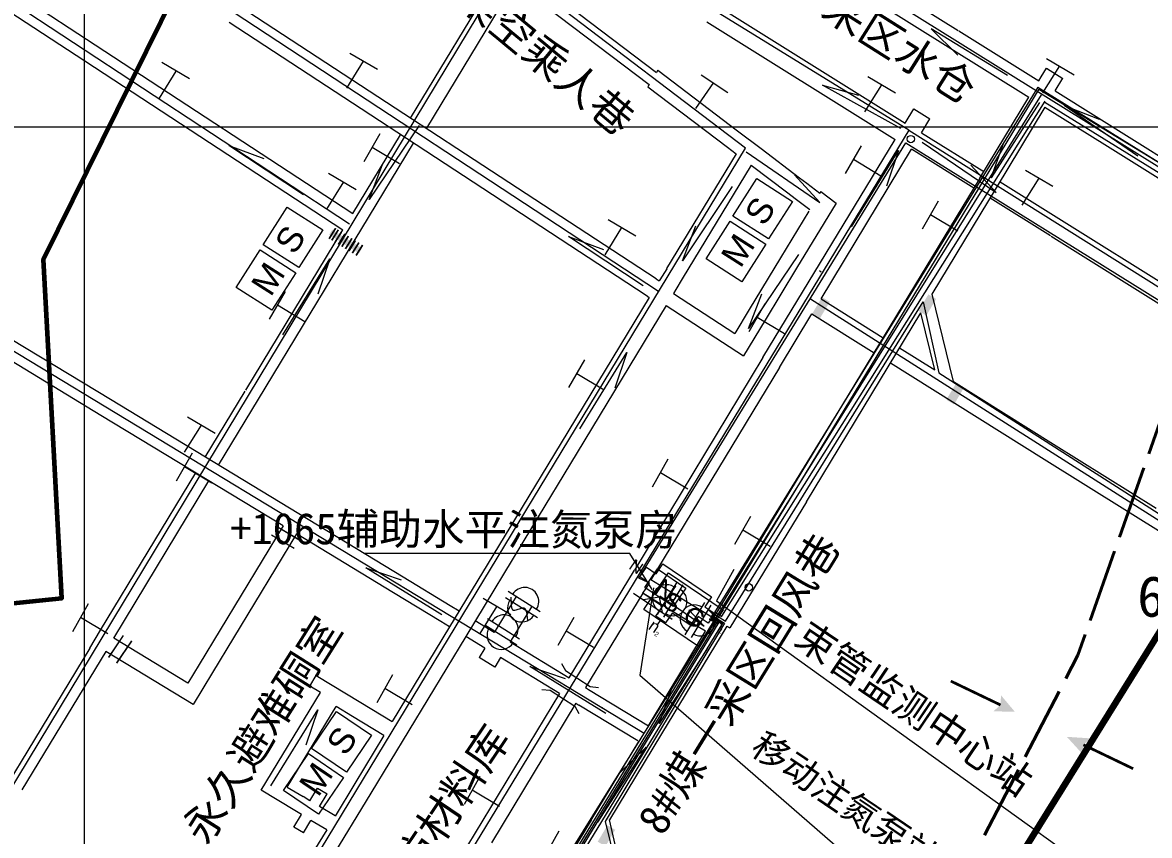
# Model space of a CAD drawing. Header units: inches. Extents: x 19725493 to 19730068, y 4137932 to 4142732.
# Drawn here: x 19727983.3 to 19728289.6, y 4140307.5 to 4140528.4 of the extents above; entities that cross this region are included whole.
import ezdxf

# ---------------------------------------------------------------- set-up
doc = ezdxf.new("R2010")
doc.units = ezdxf.units.IN
doc.header["$MEASUREMENT"] = 0
doc.linetypes.add('推测向背斜轴', pattern=[0.022, 0.01, -0.002, 0.01])
doc.layers.get('0').update_dxf_attribs({"lineweight": 0})
for name, color, linetype, lineweight in [('2026年下半年衔接计划', 7, 'Continuous', 0), ('主要大巷', 7, 'Continuous', 0), ('保安煤柱', 7, 'Continuous', 0), ('未掘巷道', 7, 'Continuous', 15), ('次要巷道', 7, 'Continuous', 0), ('煤巷', 7, 'Continuous', 0), ('经纬网', 7, 'Continuous', 0), ('通风系统图', 7, 'Continuous', 0), ('防灭火', 7, 'Continuous', 5)]:
    doc.layers.add(name, color=color, linetype=linetype, lineweight=lineweight)
doc.layers.add('岩巷', color=30, linetype='Continuous', lineweight=0, true_color=0xff7f00)
doc.styles.add('仿宋', font='')
doc.styles.add('宋体', font='')
doc.styles.get('仿宋').set_extended_font_data('仿宋')
doc.styles.get('宋体').set_extended_font_data('宋体')

# ---------------------------------------------------------------- blocks, each defined once
blk = doc.blocks.new('lr_block_72', base_point=(19728160.08, 4140364.03))
at = {"layer": '通风系统图', "color": 34, "linetype": 'Continuous', "lineweight": 9, "true_color": 0x994c00}
for p, q in [((19728168.69, 4140370.83), (19728163.36, 4140362.05)), ((19728170.37, 4140370.09), (19728165.04, 4140361.32))]:
    blk.add_line(p, q, dxfattribs=at)
for centre, start, end in [((19728165.94, 4140366.31), 58.7453, 238.7453), ((19728167.62, 4140365.57), 238.7453, 58.7453)]:
    blk.add_arc(centre, 3.85, start, end, dxfattribs=at)
blk = doc.blocks.new('lr_block_73', base_point=(19728152.54, 4140369.52))
at = {"layer": '通风系统图', "color": 34, "linetype": 'Continuous', "lineweight": 9, "true_color": 0x994c00}
for p, q in [((19728161.15, 4140376.32), (19728155.82, 4140367.54)), ((19728162.83, 4140375.58), (19728157.5, 4140366.81))]:
    blk.add_line(p, q, dxfattribs=at)
for centre, start, end in [((19728158.4, 4140371.8), 58.7453, 238.7453), ((19728160.08, 4140371.06), 238.7453, 58.7453)]:
    blk.add_arc(centre, 3.85, start, end, dxfattribs=at)
blk = doc.blocks.new('栅栏门_1_1')
for points in [[(-1.62, 4.32), (1.76, 4.32), (1.76, 3.84), (-1.62, 3.84)], [(-1.62, 3.47), (1.76, 3.47), (1.76, 3), (-1.62, 3)], [(0.9, 4.66), (0.9, -4.9), (-0.69, -4.9), (-0.69, 4.66)], [(-1.62, 2.44), (1.76, 2.44), (1.76, 1.97), (-1.62, 1.97)], [(-1.62, 1.36), (1.76, 1.36), (1.76, 0.88), (-1.62, 0.88)], [(-1.62, 0.25), (1.76, 0.25), (1.76, -0.23), (-1.62, -0.23)], [(-1.62, -0.9), (1.76, -0.9), (1.76, -1.38), (-1.62, -1.38)], [(-1.62, -2.01), (1.76, -2.01), (1.76, -2.48), (-1.62, -2.48)], [(-1.62, -3.11), (1.76, -3.11), (1.76, -3.59), (-1.62, -3.59)], [(-1.62, -4.31), (1.76, -4.31), (1.76, -4.79), (-1.62, -4.79)]]:
    blk.add_hatch(color=7).paths.add_polyline_path(points, flags=17)
blk = doc.blocks.new('lr_block_98', base_point=(19728121.22, 4140363.47))
at = {"layer": '通风系统图', "color": 34, "linetype": 'Continuous', "lineweight": 9, "true_color": 0x994c00}
for p, q in [((19728114.56, 4140372.19), (19728123.25, 4140366.72)), ((19728115.32, 4140373.86), (19728124.01, 4140368.39))]:
    blk.add_line(p, q, dxfattribs=at)
for centre, start, end in [((19728119.8, 4140371.04), 327.8324, 147.8324), ((19728119.03, 4140369.37), 147.8324, 327.8324)]:
    blk.add_arc(centre, 3.85, start, end, dxfattribs=at)
blk = doc.blocks.new('lr_block_99', base_point=(19728115.61, 4140356.02))
at = {"layer": '通风系统图', "color": 34, "linetype": 'Continuous', "lineweight": 9, "true_color": 0x994c00}
for p, q in [((19728109.71, 4140366.41), (19728118.4, 4140360.94)), ((19728108.94, 4140364.74), (19728117.64, 4140359.27))]:
    blk.add_line(p, q, dxfattribs=at)
for centre, start, end in [((19728114.18, 4140363.59), 327.8324, 147.8324), ((19728113.42, 4140361.92), 147.8324, 327.8324)]:
    blk.add_arc(centre, 3.85, start, end, dxfattribs=at)
blk = doc.blocks.new('一般向斜轴')
for points in [[(2.43, 13.52), (0, 12.5), (-2.43, 13.52), (0.05, 8.23)], [(0, -7.5), (-2.43, -13.53), (0, -12.5), (2.43, -13.53)]]:
    blk.add_hatch(color=0).paths.add_polyline_path(points, flags=17)
at = {"color": 0, "const_width": 0.75}
for points in [[(0, 12.5), (0, 27.5)], [(0, -12.5), (0, -27.5)]]:
    blk.add_lwpolyline(points, dxfattribs=at)

msp = doc.modelspace()

# ---------------------------------------------------------------- hatches: boundary and pattern name
at = {"layer": '通风系统图', "true_color": 0xff0000}
for points in [[(19728229.54, 4140454.51), (19728226.89, 4140450.03), (19728229, 4140448.78), (19728231.65, 4140453.26)], [(19728200.62, 4140453.75), (19728197.97, 4140449.27), (19728200.08, 4140448.02), (19728202.73, 4140452.5)], [(19728237.07, 4140430.35), (19728234.42, 4140425.88), (19728236.53, 4140424.63), (19728239.18, 4140429.1)], [(19728142.31, 4140310.29), (19728139.66, 4140305.82), (19728141.77, 4140304.57), (19728144.42, 4140309.04)]]:
    msp.add_hatch(color=1, dxfattribs=at).paths.add_polyline_path(points, flags=17)

# ---------------------------------------------------------------- linework, layer by layer
at = {"layer": '2026年下半年衔接计划', "color": 1, "lineweight": 100, "true_color": 0xff0000, "flags": 128}
msp.add_lwpolyline([(19726936.48, 4139624.44), (19727087.79, 4139471.4), (19727111.81, 4139446.95), (19727250.54, 4139632.96), (19727469.86, 4139520.69), (19727490.46, 4139426.18), (19727619.93, 4139371.45), (19727645.19, 4139445.33), (19727760.04, 4139399.01), (19728084.75, 4139271.51), (19728182.77, 4139204.43), (19728195.04, 4139196.34), (19728361.95, 4139650.75), (19727985.1, 4139868.75), (19728293.07, 4140363.91), (19728716.76, 4140096.02), (19728825.18, 4140284.19), (19728806.51, 4140295.72), (19728729.84, 4140344.15), (19728648.31, 4140393.52), (19728462.52, 4140503.99), (19729114.34, 4141482.27)], dxfattribs=at)
at = {"layer": '保安煤柱', "color": 1, "lineweight": 60, "true_color": 0xff0000, "flags": 128}
msp.add_lwpolyline([(19728059, 4140987), (19727660, 4140967), (19727685, 4140772), (19727564, 4140690), (19727674, 4140339), (19727994, 4140372), (19727989, 4140464), (19728125, 4140739), (19728122, 4140835), (19728059, 4140987)], dxfattribs=at)
at = {"layer": '岩巷', "lineweight": 9}
for p, q in [((19728086.61, 4140567.15), (19728155.64, 4140514.8)), ((19728084.31, 4140564.13), (19728153.66, 4140511.53)), ((19728156, 4140515.4), (19728177.68, 4140498.96)), ((19728153.3, 4140510.93), (19728174.97, 4140494.49)), ((19728177.68, 4140498.96), (19728184.07, 4140494.11)), ((19728174.97, 4140494.49), (19728177.3, 4140492.72)), ((19728184.07, 4140494.11), (19728194.49, 4140486.2)), ((19728181.36, 4140489.64), (19728191.35, 4140482.06)), ((19728194.49, 4140486.2), (19728196.5, 4140484.69)), ((19728191.35, 4140482.06), (19728193.35, 4140480.54)), ((19728196.5, 4140484.69), (19728200.02, 4140482.01)), ((19728200.3, 4140482.47), (19728204.46, 4140479.31)), ((19728193.35, 4140480.54), (19728197.31, 4140477.54)), ((19728057.76, 4140389.44), (19728034.96, 4140351.81)), ((19728028.28, 4140348.88), (19728008.12, 4140361.12)), ((19728029.7, 4140343.11), (19728005.94, 4140357.53)), ((19728031.37, 4140353.98), (19728028.28, 4140348.88)), ((19728034.96, 4140351.81), (19728029.7, 4140343.11))]:
    msp.add_line(p, q, dxfattribs=at)
at = {"layer": '岩巷', "lineweight": 9, "flags": 128}
for points in [[(19728156, 4140515.4), (19728155.64, 4140514.8)], [(19728153.66, 4140511.53), (19728153.3, 4140510.93)], [(19728177.29, 4140492.73), (19728158.37, 4140461.5)], [(19728181.36, 4140489.64), (19728162.62, 4140458.72)], [(19728200.3, 4140482.47), (19728200.02, 4140482.01)], [(19728204.46, 4140479.31), (19728193.74, 4140461.61)], [(19728197.06, 4140477.12), (19728189.38, 4140464.45)], [(19728189.38, 4140464.45), (19728180.86, 4140450.38)], [(19728193.74, 4140461.61), (19728185.21, 4140447.53)], [(19728160.24, 4140454.78), (19728176.92, 4140443.87)], [(19728158.27, 4140451.53), (19728179.3, 4140437.78)], [(19728180.86, 4140450.38), (19728176.92, 4140443.87)], [(19728185.21, 4140447.53), (19728179.3, 4140437.78)], [(19728117.29, 4140393.69), (19728099.42, 4140364.2)], [(19728054.17, 4140391.62), (19728031.37, 4140353.98)], [(19728121.64, 4140391.06), (19728103.77, 4140361.57)], [(19728171.15, 4140366.57), (19728164.74, 4140370.46)], [(19728001.57, 4140358.42), (19728004.52, 4140363.3)], [(19728153.43, 4140337.33), (19728168.97, 4140362.98)], [(19728174.74, 4140364.39), (19728157.02, 4140335.15)], [(19728005.94, 4140357.53), (19727983.14, 4140319.9)], [(19728001.57, 4140358.42), (19727984.73, 4140330.63)], [(19727984.73, 4140330.63), (19727979.55, 4140322.07)]]:
    msp.add_lwpolyline(points, dxfattribs=at)
at = {"layer": '岩巷'}
msp.add_point((19728140.87, 4140342.19), dxfattribs=at)
at = {"layer": '未掘巷道', "color": 7, "lineweight": 0}
for centre in [(19728224.79, 4140496.71), (19728180.73, 4140374.92)]:
    msp.add_circle(centre, 1, dxfattribs=at)
at = {"layer": '次要巷道', "color": 7, "lineweight": 9}
msp.add_line((19728148.42, 4140384.14), (19728076.16, 4140384.14), dxfattribs=at)
at = {"layer": '次要巷道', "lineweight": 9}
msp.add_line((19728154.43, 4140374.3), (19728148.42, 4140384.14), dxfattribs=at)
at = {"layer": '次要巷道', "color": 1, "linetype": '推测向背斜轴', "lineweight": 40, "ltscale": 2000, "true_color": 0xff0000, "flags": 128}
for points in [[(19728155.27, 4142113.2), (19728211.48, 4141816.83), (19728237.48, 4141719.6), (19728304.14, 4141536.57), (19728351.62, 4141358.53), (19728369.89, 4141307.42), (19728381.18, 4141282.94), (19728390.01, 4141267.23), (19728395.03, 4141259.65), (19728405.14, 4141247.13), (19728440.24, 4141211.87), (19728513.48, 4141144.66), (19728534.77, 4141121.73), (19728548.49, 4141103.89), (19728556.15, 4141091.55), (19728560.87, 4141081.96), (19728563.4, 4141075.34), (19728564.41, 4141071.95), (19728565.35, 4141067.59), (19728566.49, 4141058.6), (19728566.84, 4141044.67), (19728565.35, 4141025.51), (19728559.9, 4140996.02), (19728548.27, 4140956.19), (19728533.45, 4140917.11), (19728497.66, 4140841.55), (19728370.91, 4140624.26), (19728341.24, 4140558.53), (19728270.21, 4140356.48)], [(19727676.31, 4139088.37), (19727827.37, 4139362.83), (19727882.85, 4139479.33), (19728130.75, 4139845.17), (19728155.88, 4139891.18), (19728168.65, 4139920.8), (19728174.52, 4139939.07), (19728177.05, 4139950.93), (19728181.29, 4139987.44), (19728186.44, 4140137.72), (19728192.4, 4140170.35), (19728205.5, 4140218.36), (19728222.73, 4140264.99), (19728270.21, 4140356.48)]]:
    msp.add_lwpolyline(points, dxfattribs=at)
at = {"layer": '煤巷', "lineweight": 9}
for p, q in [((19728260.21, 4140513.58), (19728261.65, 4140515.96)), ((19728259.58, 4140512.54), (19728260.21, 4140513.58)), ((19728263.98, 4140509.79), (19728266.06, 4140513.21)), ((19728243.57, 4140486.12), (19728256.88, 4140508.09)), ((19728248.02, 4140483.43), (19728261.29, 4140505.34)), ((19728007.22, 4140425.91), (19727905.44, 4140487.57)), ((19728191.93, 4140400.88), (19728243.58, 4140486.12)), ((19728004.63, 4140421.63), (19727902.85, 4140483.29)), ((19728230.54, 4140454.57), (19728248.02, 4140483.43)), ((19728265.7, 4140474.7), (19728295.86, 4140455.87)), ((19728262.95, 4140470.29), (19728316.66, 4140436.75)), ((19728236.37, 4140430.83), (19728230.54, 4140454.57)), ((19728196.38, 4140398.18), (19728227.46, 4140449.49)), ((19728231.26, 4140434.02), (19728227.46, 4140449.49)), ((19728086.76, 4140377.72), (19728007.22, 4140425.91)), ((19728099.59, 4140369.94), (19728086.76, 4140377.72)), ((19728097, 4140365.67), (19728084.17, 4140373.44)), ((19728174.74, 4140364.39), (19728175.59, 4140363.88))]:
    msp.add_line(p, q, dxfattribs=at)
at = {"layer": '煤巷', "lineweight": 9, "flags": 128}
for points in [[(19727888.29, 4140597.35), (19728003.06, 4140522.3)], [(19727885.37, 4140593.04), (19728000.21, 4140517.95)], [(19728180.71, 4140555.65), (19728234.92, 4140521.8)], [(19728206.66, 4140545.58), (19728237.67, 4140526.21)], [(19728088.77, 4140502.35), (19728113.01, 4140542.36)], [(19728093.21, 4140499.65), (19728117.17, 4140539.2)], [(19728155.51, 4140458.71), (19728042.16, 4140532.81)], [(19728171.75, 4140533.19), (19728223.2, 4140501.06)], [(19728085.03, 4140498.57), (19728039.47, 4140528.36)], [(19728169.35, 4140528.56), (19728220.51, 4140496.61)], [(19728237.84, 4140526.11), (19728259.58, 4140512.54)], [(19728003.06, 4140522.3), (19728073.11, 4140476.5)], [(19728234.92, 4140521.8), (19728256.88, 4140508.09)], [(19728000.21, 4140517.95), (19728070.41, 4140472.05)], [(19728261.65, 4140515.96), (19728266.06, 4140513.2)], [(19728263.98, 4140509.79), (19728317.59, 4140476.31)], [(19728223.2, 4140501.06), (19728225.56, 4140504.95)], [(19728225.56, 4140504.95), (19728229.97, 4140502.2)], [(19728261.23, 4140505.38), (19728278.25, 4140494.75)], [(19728227.69, 4140498.44), (19728229.97, 4140502.2)], [(19728073.11, 4140476.5), (19728086.07, 4140497.9)], [(19728152.81, 4140454.25), (19728085.03, 4140498.57)], [(19728227.69, 4140498.44), (19728244.63, 4140487.86)], [(19728047.45, 4140426.06), (19728089.58, 4140495.59)], [(19728184.59, 4140437.34), (19728220.51, 4140496.61)], [(19728278.25, 4140494.75), (19728308.39, 4140475.93)], [(19728200.36, 4140453.32), (19728225, 4140493.99)], [(19728241.93, 4140483.41), (19728225, 4140493.99)], [(19728249.04, 4140485.11), (19728265.7, 4140474.7)], [(19728262.78, 4140470.4), (19728246.34, 4140480.66)], [(19728044, 4140428.46), (19728070.41, 4140472.05)], [(19728158.47, 4140461.43), (19728156.56, 4140458.5)], [(19728155.51, 4140458.71), (19728156.35, 4140458.16)], [(19728156.56, 4140458.5), (19728156.35, 4140458.16)], [(19728162.63, 4140458.72), (19728160.9, 4140455.87)], [(19728160.9, 4140455.87), (19728160.24, 4140454.78)], [(19728153.65, 4140453.71), (19728129.73, 4140414.22)], [(19728158.27, 4140451.53), (19728134.07, 4140411.59)], [(19728152.81, 4140454.26), (19728153.65, 4140453.71)], [(19728200.36, 4140453.32), (19728217.29, 4140442.74)], [(19728189.04, 4140434.64), (19728197.87, 4140449.21)], [(19728197.87, 4140449.21), (19728214.81, 4140438.64)], [(19728221.7, 4140439.99), (19728231.26, 4140434.02)], [(19728184.59, 4140437.34), (19728149.62, 4140379.61)], [(19728189.04, 4140434.64), (19728154.07, 4140376.92)], [(19728219.22, 4140435.88), (19728261.05, 4140409.76)], [(19728236.36, 4140430.83), (19728263.6, 4140413.83)], [(19728032.99, 4140410.29), (19728043.86, 4140428.23)], [(19728036.58, 4140408.11), (19728047.45, 4140426.06)], [(19728054.17, 4140391.62), (19728004.63, 4140421.63)], [(19728129.73, 4140414.22), (19728117.29, 4140393.69)], [(19728134.07, 4140411.59), (19728121.64, 4140391.06)], [(19728263.6, 4140413.83), (19728291.48, 4140396.42)], [(19728261.05, 4140409.76), (19728383.41, 4140333.36)], [(19728004.52, 4140363.3), (19728030.4, 4140406.01)], [(19728008.12, 4140361.12), (19728033.99, 4140403.84)], [(19728171.15, 4140366.57), (19728191.93, 4140400.88)], [(19728196.38, 4140398.18), (19728175.59, 4140363.88)], [(19728117.29, 4140393.69), (19728099.42, 4140364.2)], [(19728121.64, 4140391.06), (19728103.77, 4140361.57)], [(19728084.17, 4140373.44), (19728057.76, 4140389.44)], [(19728131.9, 4140350.37), (19728149.62, 4140379.61)], [(19728164.74, 4140370.46), (19728154.07, 4140376.92)], [(19728117.48, 4140372.45), (19728111.56, 4140362.69)], [(19728151.89, 4140373.33), (19728136.35, 4140347.67)], [(19728162.56, 4140366.86), (19728151.89, 4140373.33)], [(19728102.02, 4140368.47), (19728099.59, 4140369.94)], [(19728121.62, 4140369.64), (19728115.84, 4140360.1)], [(19728171.15, 4140366.57), (19728164.74, 4140370.46)], [(19728099.42, 4140364.2), (19728097, 4140365.67)], [(19728111.56, 4140362.69), (19728106.36, 4140365.84)], [(19728168.97, 4140362.98), (19728162.56, 4140366.86)], [(19728168.97, 4140362.98), (19728162.56, 4140366.86)], [(19728099.42, 4140364.2), (19728083.83, 4140338.45)], [(19728153.43, 4140337.33), (19728168.97, 4140362.98)], [(19728174.74, 4140364.39), (19728157.02, 4140335.15)], [(19728103.77, 4140361.57), (19728077.96, 4140318.97)], [(19728108.97, 4140358.41), (19728103.77, 4140361.57)], [(19728115.84, 4140360.1), (19728131.9, 4140350.37)], [(19728108.97, 4140358.41), (19728107.4, 4140355.82)], [(19728111.68, 4140353.23), (19728107.4, 4140355.82)], [(19728113.25, 4140355.82), (19728111.68, 4140353.23)], [(19728129.29, 4140346.11), (19728113.25, 4140355.82)], [(19728061.38, 4140348.08), (19728063.14, 4140350.99)], [(19728063.14, 4140350.99), (19728075.28, 4140343.64)], [(19728064.29, 4140346.32), (19728061.38, 4140348.08)], [(19728136.35, 4140347.67), (19728137.14, 4140347.19)], [(19728137.14, 4140347.19), (19728153.43, 4140337.33)], [(19728048.22, 4140319.8), (19728064.29, 4140346.32)], [(19728129.29, 4140346.11), (19728093.81, 4140287.56)], [(19728055.29, 4140320.67), (19728068.56, 4140342.56)], [(19728073, 4140339.87), (19728068.56, 4140342.56)], [(19728075.28, 4140343.64), (19728083.83, 4140338.45)], [(19728133.73, 4140343.41), (19728110.75, 4140305.47)], [(19728133.73, 4140343.41), (19728134.55, 4140342.92)], [(19728150.59, 4140333.2), (19728134.55, 4140342.92)], [(19728081.55, 4140334.69), (19728073, 4140339.87)], [(19728157.02, 4140335.15), (19728142.84, 4140311.74)], [(19728081.55, 4140334.69), (19728073.62, 4140321.6)], [(19728137.89, 4140311.67), (19728150.84, 4140333.05)], [(19728057.29, 4140314.31), (19728048.22, 4140319.8)], [(19728055.29, 4140320.67), (19728059.57, 4140318.08)], [(19728061.44, 4140316.94), (19728063.51, 4140320.36)], [(19728063.51, 4140320.36), (19728066.08, 4140318.81)], [(19728073.62, 4140321.6), (19728068.28, 4140312.79)], [(19728061.44, 4140316.94), (19728059.57, 4140318.07)], [(19728064, 4140315.39), (19728066.08, 4140318.81)], [(19728077.96, 4140318.97), (19728066.88, 4140300.69)], [(19728059.16, 4140313.18), (19728057.29, 4140314.31)], [(19728068.28, 4140312.8), (19728064, 4140315.39)], [(19728057.09, 4140309.76), (19728059.16, 4140313.18)], [(19728059.65, 4140308.2), (19728061.72, 4140311.62)], [(19728066, 4140309.03), (19728061.72, 4140311.62)], [(19728137.89, 4140311.67), (19728111.73, 4140268.5)], [(19728149.95, 4140281), (19728142.84, 4140311.74)], [(19728059.65, 4140308.2), (19728057.09, 4140309.76)], [(19728066, 4140309.03), (19728062.54, 4140303.32)]]:
    msp.add_lwpolyline(points, dxfattribs=at)
at = {"layer": '煤巷', "color": 18, "lineweight": 9, "true_color": 0x260000, "flags": 128}
for points in [[(19728200.4, 4140460.55), (19728199.91, 4140460.87)], [(19728116.04, 4140372.27), (19728116.15, 4140369.98), (19728116.22, 4140369.54), (19728116.27, 4140369.33), (19728116.31, 4140369.2), (19728116.37, 4140369.07), (19728116.41, 4140368.99), (19728116.45, 4140368.92), (19728116.49, 4140368.87), (19728116.52, 4140368.84), (19728116.55, 4140368.82), (19728116.58, 4140368.79), (19728116.6, 4140368.78), (19728116.62, 4140368.77), (19728116.64, 4140368.76), (19728116.66, 4140368.75), (19728116.7, 4140368.74), (19728116.73, 4140368.74), (19728116.81, 4140368.73), (19728116.85, 4140368.73), (19728116.94, 4140368.73), (19728117.12, 4140368.75), (19728117.51, 4140368.84), (19728118.97, 4140369.26), (19728119.26, 4140369.31), (19728119.39, 4140369.32), (19728119.44, 4140369.32), (19728119.52, 4140369.32), (19728119.58, 4140369.31), (19728119.62, 4140369.31), (19728119.66, 4140369.3), (19728119.67, 4140369.29), (19728119.69, 4140369.28), (19728119.73, 4140369.26), (19728119.76, 4140369.24), (19728119.79, 4140369.22), (19728119.84, 4140369.17), (19728119.89, 4140369.11), (19728119.94, 4140369.04), (19728120.01, 4140368.93), (19728120.09, 4140368.75), (19728120.16, 4140368.56), (19728120.27, 4140368.14), (19728120.6, 4140365.98)]]:
    msp.add_lwpolyline(points, dxfattribs=at)
at = {"layer": '经纬网', "color": 18, "lineweight": 9, "true_color": 0x260000, "flags": 128}
for points in [[(19728000.19, 4138000), (19728000.19, 4142500)], [(19725999.81, 4140500), (19730000, 4140500)]]:
    msp.add_lwpolyline(points, dxfattribs=at)
at = {"layer": '通风系统图', "color": 5, "linetype": 'Continuous', "lineweight": 20, "true_color": 0x0000ff}
for p, q in [((19728230.28, 4140526.63), (19728237.55, 4140519.53)), ((19728251.04, 4140514), (19728230.28, 4140526.63)), ((19728259.76, 4140506.64), (19728246.61, 4140486.2)), ((19728266.47, 4140505.84), (19728275.93, 4140502.12)), ((19728286.5, 4140492.08), (19728266.47, 4140505.84)), ((19728246.61, 4140486.2), (19728250.04, 4140495.76)), ((19728076.62, 4140380.26), (19728086.24, 4140376.99)), ((19728097.28, 4140367.45), (19728076.62, 4140380.26)), ((19728076.62, 4140380.26), (19728086.24, 4140376.99)), ((19728097.28, 4140367.45), (19728076.62, 4140380.26)), ((19728169.52, 4140358.35), (19728156.38, 4140337.91)), ((19728121.17, 4140353.41), (19728130.79, 4140350.14)), ((19728141.83, 4140340.6), (19728121.17, 4140353.41)), ((19728156.38, 4140337.91), (19728159.8, 4140347.47)), ((19728139.68, 4140311.11), (19728152.86, 4140331.53)), ((19728139.68, 4140311.11), (19728152.86, 4140331.53)), ((19728139.68, 4140311.11), (19728152.86, 4140331.53)), ((19728139.68, 4140311.11), (19728152.86, 4140331.53)), ((19728152.86, 4140331.53), (19728145.57, 4140324.45)), ((19728152.86, 4140331.53), (19728145.57, 4140324.45)), ((19728152.86, 4140331.53), (19728145.57, 4140324.45)), ((19728152.86, 4140331.53), (19728145.57, 4140324.45))]:
    msp.add_line(p, q, dxfattribs=at)
at = {"layer": '通风系统图', "color": 1, "linetype": 'Continuous', "lineweight": 20, "true_color": 0xff0000}
for p, q in [((19728200.79, 4140511.38), (19728210.56, 4140508.59)), ((19728222.06, 4140499.6), (19728200.79, 4140511.38)), ((19728091.17, 4140500.39), (19728077.51, 4140480.28)), ((19728039.39, 4140494.93), (19728048.92, 4140491.41)), ((19728039.39, 4140494.93), (19728048.92, 4140491.41)), ((19728059.69, 4140481.57), (19728039.39, 4140494.93)), ((19728059.69, 4140481.57), (19728039.39, 4140494.93)), ((19728227.87, 4140495.88), (19728247.94, 4140482.17)), ((19728179.97, 4140493.22), (19728200.04, 4140479.51)), ((19728208.67, 4140472.88), (19728221.43, 4140493.56)), ((19728221.43, 4140493.56), (19728218.19, 4140483.94)), ((19728077.51, 4140480.28), (19728081.18, 4140489.76)), ((19728247.94, 4140482.17), (19728241.06, 4140489.65)), ((19728200.04, 4140479.51), (19728193.16, 4140486.98)), ((19728176.24, 4140483.85), (19728162.69, 4140463.67)), ((19728162.69, 4140463.67), (19728166.31, 4140473.17)), ((19728131.74, 4140470.2), (19728141.27, 4140466.67)), ((19728152.04, 4140456.84), (19728131.74, 4140470.2)), ((19728054.08, 4140443.52), (19728066.84, 4140464.2)), ((19728066.84, 4140464.2), (19728063.59, 4140454.57)), ((19728194.22, 4140465.38), (19728180.67, 4140445.21)), ((19728180.67, 4140445.21), (19728184.28, 4140454.7)), ((19728134.8, 4140418.01), (19728147.57, 4140438.69)), ((19728147.57, 4140438.69), (19728144.32, 4140429.07)), ((19728156.52, 4140372.59), (19728168.57, 4140364.36)), ((19728168.57, 4140364.36), (19728164.44, 4140368.85)), ((19728050.81, 4140321), (19728063.58, 4140341.67)), ((19728050.81, 4140321), (19728063.58, 4140341.67)), ((19728050.81, 4140321), (19728063.58, 4140341.67)), ((19728050.81, 4140321), (19728063.58, 4140341.67)), ((19728063.58, 4140341.67), (19728060.33, 4140332.05)), ((19728063.58, 4140341.67), (19728060.33, 4140332.05)), ((19728063.58, 4140341.67), (19728060.33, 4140332.05)), ((19728063.58, 4140341.67), (19728060.33, 4140332.05))]:
    msp.add_line(p, q, dxfattribs=at)
at = {"layer": '通风系统图', "color": 26, "lineweight": 15, "true_color": 0x802500}
for p, q in [((19728058.51, 4140387.76), (19728052.35, 4140391.42)), ((19728058.51, 4140387.76), (19728052.35, 4140391.42)), ((19728058.51, 4140387.76), (19728052.35, 4140391.42)), ((19728058.51, 4140387.76), (19728052.35, 4140391.42)), ((19728058.55, 4140387.79), (19728052.39, 4140391.45)), ((19728058.55, 4140387.79), (19728052.39, 4140391.45)), ((19728058.55, 4140387.79), (19728052.39, 4140391.45)), ((19728058.55, 4140387.79), (19728052.39, 4140391.45)), ((19728057.14, 4140385.45), (19728050.98, 4140389.1)), ((19728057.14, 4140385.45), (19728050.98, 4140389.1)), ((19728057.14, 4140385.45), (19728050.98, 4140389.1)), ((19728057.14, 4140385.45), (19728050.98, 4140389.1)), ((19728057.18, 4140385.48), (19728051.02, 4140389.14)), ((19728057.18, 4140385.48), (19728051.02, 4140389.14)), ((19728057.18, 4140385.48), (19728051.02, 4140389.14)), ((19728057.18, 4140385.48), (19728051.02, 4140389.14)), ((19728010.67, 4140361.8), (19728006.66, 4140355.86)), ((19728010.67, 4140361.8), (19728006.66, 4140355.86)), ((19728010.67, 4140361.8), (19728006.66, 4140355.86)), ((19728010.67, 4140361.8), (19728006.66, 4140355.86)), ((19728010.7, 4140361.85), (19728006.68, 4140355.92)), ((19728010.7, 4140361.85), (19728006.68, 4140355.92)), ((19728010.7, 4140361.85), (19728006.68, 4140355.92)), ((19728010.7, 4140361.85), (19728006.68, 4140355.92)), ((19728012.9, 4140360.29), (19728008.88, 4140354.36)), ((19728012.9, 4140360.29), (19728008.88, 4140354.36)), ((19728012.9, 4140360.29), (19728008.88, 4140354.36)), ((19728012.9, 4140360.29), (19728008.88, 4140354.36)), ((19728012.92, 4140360.35), (19728008.9, 4140354.41)), ((19728012.92, 4140360.35), (19728008.9, 4140354.41)), ((19728012.92, 4140360.35), (19728008.9, 4140354.41)), ((19728012.92, 4140360.35), (19728008.9, 4140354.41))]:
    msp.add_line(p, q, dxfattribs=at)
at = {"layer": '通风系统图', "lineweight": 9, "flags": 128}
for points in [[(19728129.79, 4140354.21), (19728130.93, 4140352.29), (19728137.65, 4140347.95), (19728139.87, 4140347.7)], [(19728124.48, 4140347.19), (19728126.7, 4140346.95), (19728133.42, 4140342.61), (19728134.56, 4140340.68)]]:
    msp.add_lwpolyline(points, dxfattribs=at)
at = {"layer": '防灭火', "color": 36, "lineweight": 5, "true_color": 0x7f3f00}
for p, q in [((19728156.22, 4140455.27), (19727211.88, 4141075.34)), ((19728072.22, 4140473.62), (19727194.43, 4141049.98)), ((19728179.83, 4140494.26), (19727904.32, 4140703.57)), ((19727975.66, 4140686.24), (19728554.9, 4140325.58)), ((19727753.8, 4140576.57), (19728152.32, 4140335.32)), ((19727800.68, 4140023.21), (19728125.19, 4140560.29)), ((19728224.24, 4140499.1), (19728125.19, 4140560.29)), ((19728108.41, 4140264.78), (19728260.28, 4140508.76)), ((19728224.24, 4140499.1), (19727897.97, 4139962.82)), ((19728224.24, 4140499.1), (19728564.13, 4140285.89)), ((19727672.08, 4139656.6), (19728179.83, 4140494.26))]:
    msp.add_line(p, q, dxfattribs=at)
at = {"layer": '防灭火', "color": 7, "lineweight": 5}
for p, q in [((19728072.25, 4140520.09), (19728079.77, 4140515.68)), ((19728071.43, 4140510.52), (19728076.01, 4140517.89)), ((19728260.69, 4140509.28), (19728265.27, 4140516.64)), ((19728261.65, 4140518.56), (19728269.17, 4140514.15)), ((19728167.77, 4140514.2), (19728175.03, 4140509.38)), ((19728213.13, 4140513.68), (19728220.65, 4140509.27)), ((19728166.3, 4140504.98), (19728171.27, 4140512.08)), ((19728212.31, 4140504.11), (19728216.89, 4140511.47)), ((19728076.22, 4140490.63), (19728080.5, 4140498.22)), ((19728085.79, 4140489.97), (19728078.36, 4140494.43)), ((19728207.05, 4140487.32), (19728211.33, 4140494.91)), ((19728216.62, 4140486.66), (19728209.19, 4140491.12)), ((19728255.9, 4140488.29), (19728263.41, 4140483.88)), ((19728255.08, 4140478.72), (19728259.66, 4140486.08)), ((19728227.97, 4140472.34), (19728232.26, 4140479.93)), ((19728237.55, 4140471.68), (19728230.11, 4140476.14)), ((19728142.5, 4140474.86), (19728150.02, 4140470.45)), ((19728141.69, 4140465.29), (19728146.26, 4140472.65)), ((19728050.48, 4140447.75), (19728054.77, 4140455.34)), ((19728060.06, 4140447.09), (19728052.63, 4140451.55)), ((19728180.86, 4140444.44), (19728185.14, 4140452.03)), ((19728190.43, 4140443.78), (19728183, 4140448.24)), ((19728131.85, 4140429.17), (19728136.13, 4140436.76)), ((19728141.42, 4140428.51), (19728133.99, 4140432.96)), ((19728028.19, 4140421.22), (19728035.71, 4140416.82)), ((19728027.38, 4140411.66), (19728031.95, 4140419.02)), ((19728025.21, 4140403.84), (19728029.49, 4140411.43)), ((19728154.55, 4140402.25), (19728158.84, 4140409.84)), ((19728034.79, 4140403.18), (19728027.35, 4140407.64)), ((19728164.13, 4140401.59), (19728156.69, 4140406.04)), ((19728176.96, 4140386.69), (19728181.25, 4140394.28)), ((19728186.54, 4140386.03), (19728179.11, 4140390.49)), ((19728176.65, 4140379.74), (19728171.93, 4140371.23)), ((19728154.85, 4140374.81), (19728151.14, 4140351.06)), ((19728108.53, 4140371.98), (19728116.05, 4140367.57)), ((19727996.96, 4140362.91), (19728001.25, 4140370.5)), ((19728107.71, 4140362.41), (19728112.29, 4140369.77)), ((19728171.93, 4140371.23), (19728277.77, 4140295.28)), ((19728006.54, 4140362.25), (19727999.1, 4140366.7)), ((19728128.93, 4140359.25), (19728133.22, 4140366.84)), ((19728138.51, 4140358.59), (19728131.08, 4140363.05)), ((19728079.69, 4140343.63), (19728083.98, 4140351.22)), ((19728151.14, 4140351.06), (19728238.34, 4140275.27)), ((19728089.27, 4140342.97), (19728081.84, 4140347.43)), ((19728103.43, 4140316.03), (19728107.71, 4140323.62)), ((19728113.01, 4140315.37), (19728105.57, 4140319.82)), ((19728124.93, 4140301.16), (19728129.21, 4140308.75))]:
    msp.add_line(p, q, dxfattribs=at)
at = {"layer": '防灭火', "color": 7, "linetype": 'Continuous', "lineweight": 5}
for p, q in [((19728021.17, 4140517.56), (19728028.69, 4140513.15)), ((19728020.53, 4140507.84), (19728025.11, 4140515.2)), ((19728066.05, 4140477.7), (19728070.62, 4140485.06)), ((19728066.5, 4140487.41), (19728074.02, 4140483))]:
    msp.add_line(p, q, dxfattribs=at)
at = {"layer": '防灭火', "color": 200, "lineweight": 5, "true_color": 0xbf00ff}
for p, q in [((19728259.3, 4140510.77), (19728171.45, 4140368.08)), ((19728259.53, 4140510.24), (19728172.81, 4140367.45)), ((19728173.41, 4140367.06), (19728261.31, 4140507)), ((19728174.37, 4140365.72), (19728228.09, 4140452.51)), ((19728228.09, 4140452.51), (19728232.4, 4140433.24)), ((19728232.4, 4140433.24), (19728371.91, 4140343.78)), ((19728169.99, 4140366.26), (19728171.41, 4140365.42)), ((19728170.07, 4140366.41), (19728171.93, 4140365.31)), ((19728170.31, 4140366.8), (19728172.63, 4140365.47)), ((19728170.43, 4140367.01), (19728173.54, 4140365.21)), ((19728170.62, 4140367.32), (19728174.12, 4140365.2)), ((19728170.95, 4140367.86), (19728174.37, 4140365.72)), ((19728171.56, 4140368.16), (19728173.37, 4140367.04)), ((19728171.41, 4140365.42), (19728015.23, 4140109.14)), ((19728171.93, 4140365.31), (19728015.65, 4140108.89)), ((19728172.63, 4140365.48), (19728028.27, 4140128.83)), ((19728173.54, 4140365.21), (19728112.53, 4140265.1)), ((19728174.12, 4140365.2), (19728141.72, 4140311.32)), ((19728141.72, 4140311.32), (19728149.06, 4140280.67))]:
    msp.add_line(p, q, dxfattribs=at)
at = {"layer": '防灭火', "color": 200, "linetype": 'Continuous', "lineweight": 5, "true_color": 0xbf00ff}
for p, q in [((19728259.3, 4140510.77), (19728557.76, 4140325.48)), ((19728259.53, 4140510.24), (19728371.48, 4140441.9)), ((19728261.24, 4140506.77), (19728759.8, 4140197.61)), ((19728155.56, 4140378.62), (19728157.35, 4140381.27)), ((19728157.35, 4140381.27), (19728170.6, 4140372.3)), ((19728151.11, 4140377.76), (19728152.91, 4140380.41)), ((19728152.01, 4140379.09), (19728151.28, 4140379.58)), ((19728152.91, 4140380.41), (19728155.56, 4140378.62)), ((19728153.76, 4140375.97), (19728151.11, 4140377.76)), ((19728151.97, 4140373.32), (19728153.76, 4140375.97)), ((19728157.27, 4140369.73), (19728151.97, 4140373.32)), ((19728170.6, 4140372.3), (19728168.81, 4140369.65)), ((19728155.47, 4140367.08), (19728157.27, 4140369.73)), ((19728168.81, 4140369.65), (19728171.46, 4140367.85)), ((19728158.12, 4140365.29), (19728155.47, 4140367.08)), ((19728156.8, 4140366.19), (19728155.81, 4140364.73)), ((19728159.92, 4140367.94), (19728158.12, 4140365.29)), ((19728165.22, 4140364.35), (19728159.92, 4140367.94)), ((19728167.01, 4140367), (19728165.22, 4140364.35)), ((19728169.66, 4140365.21), (19728167.01, 4140367)), ((19728171.46, 4140367.85), (19728169.66, 4140365.21)), ((19728170.56, 4140366.53), (19728171.63, 4140365.81))]:
    msp.add_line(p, q, dxfattribs=at)
at = {"layer": '防灭火', "color": 30, "lineweight": 5, "true_color": 0xff7f00}
for p, q in [((19728150.84, 4140377.39), (19728223.38, 4140495.7)), ((19728223.38, 4140495.7), (19728563.88, 4140283.88)), ((19728197.46, 4140453.32), (19728377.47, 4140338.96)), ((19728153.42, 4140376.27), (19728150.84, 4140377.39))]:
    msp.add_line(p, q, dxfattribs=at)
at = {"layer": '防灭火', "color": 1, "linetype": 'Continuous', "lineweight": 5, "true_color": 0xff0000}
for p, q in [((19728152.16, 4140368.93), (19728158.89, 4140378.86)), ((19728158.89, 4140378.86), (19728173.8, 4140368.77)), ((19728167.07, 4140358.83), (19728152.16, 4140368.93)), ((19728173.8, 4140368.77), (19728167.07, 4140358.83))]:
    msp.add_line(p, q, dxfattribs=at)
at = {"layer": '防灭火', "color": 30, "linetype": 'Continuous', "lineweight": 5, "true_color": 0xff7f00}
for p, q in [((19728149.38, 4140373.37), (19728159.93, 4140366.24)), ((19728156.34, 4140372.29), (19728152.15, 4140371.5)), ((19728156.34, 4140372.29), (19728157.14, 4140368.12))]:
    msp.add_line(p, q, dxfattribs=at)
at = {"layer": '防灭火', "color": 1, "linetype": 'Continuous', "lineweight": 5, "true_color": 0xff0000, "flags": 128}
for points in [[(19728176.41, 4140475.76), (19728182.94, 4140485.98), (19728192.63, 4140479.79), (19728186.1, 4140469.57), (19728176.41, 4140475.76)], [(19728048.71, 4140467.99), (19728055.24, 4140478.21), (19728064.93, 4140472.02), (19728058.4, 4140461.8), (19728048.71, 4140467.99)], [(19728169.12, 4140464.15), (19728175.64, 4140474.37), (19728185.33, 4140468.17), (19728178.81, 4140457.96), (19728169.12, 4140464.15)], [(19728041.41, 4140456.38), (19728047.94, 4140466.6), (19728057.63, 4140460.41), (19728051.1, 4140450.19), (19728041.41, 4140456.38)], [(19728061.84, 4140331.12), (19728068.64, 4140341.16), (19728078.16, 4140334.72), (19728071.37, 4140324.68), (19728061.84, 4140331.12)], [(19728054.25, 4140319.7), (19728061.04, 4140329.75), (19728070.56, 4140323.3), (19728063.77, 4140313.26), (19728054.25, 4140319.7)]]:
    msp.add_lwpolyline(points, dxfattribs=at)
at = {"layer": '防灭火', "color": 30, "linetype": 'Continuous', "lineweight": 5, "true_color": 0xff7f00, "flags": 128}
msp.add_lwpolyline([(19728155.92, 4140379.93), (19728163.58, 4140374.74), (19728160.16, 4140369.7), (19728152.51, 4140374.89), (19728155.92, 4140379.93)], dxfattribs=at)

# ---------------------------------------------------------------- block references
at = {"layer": '次要巷道', "color": 1, "true_color": 0xff0000, "rotation": 64.35671674803513}
msp.add_blockref('一般向斜轴', (19728260.42, 4140337.55), dxfattribs=at)
at = {"layer": '通风系统图', "rotation": 58.15729018777839}
msp.add_blockref('栅栏门_1_1', (19728070.97, 4140468.85), dxfattribs=at)
at = {"layer": '通风系统图'}
for name, p in [('lr_block_98', (19728121.22, 4140363.47)), ('lr_block_73', (19728152.54, 4140369.52)), ('lr_block_72', (19728160.08, 4140364.03)), ('lr_block_99', (19728115.61, 4140356.02))]:
    msp.add_blockref(name, p, dxfattribs=at)

# ---------------------------------------------------------------- texts
at = {"layer": '2026年下半年衔接计划', "color": 1, "true_color": 0xff0000, "style": '宋体'}
msp.add_text('6', height=11.07, rotation=359.3833, dxfattribs=at).set_placement((19728286.26, 4140366.98))
at = {"layer": '主要大巷', "color": 7, "style": '仿宋'}
msp.add_text('8#煤一采区回风巷', height=8.5, rotation=58.3798, dxfattribs=at).set_placement((19728157.3, 4140307.06))
at = {"layer": '次要巷道', "color": 7, "style": '仿宋'}
for s, rotation, p in [('8#煤至15#煤架空乘人巷', 320.3418, (19728051.51, 4140574.77)), ('一采区水仓', 327.7772, (19728190.14, 4140536.73)), ('+1065辅助水平注氮泵房', 359.7974, (19728039.76, 4140386.7)), ('永久避难硐室', 57.7772, (19728033.45, 4140304.53))]:
    msp.add_text(s, height=8.5, rotation=rotation, dxfattribs=at).set_placement(p)
at = {"layer": '通风系统图', "color": 7, "style": '仿宋'}
msp.add_text('消防材料库', height=8.5, rotation=55.9605, dxfattribs=at).set_placement((19728083.84, 4140285.72))
at = {"layer": '防灭火', "color": 1, "true_color": 0xff0000, "attachment_point": 1, "style": '宋体'}
for s, insert, char_height, width, rotation in [('\\pxsm0.96,ql;\\fArial|b0|i0;S\\f宋体|b0|i0;\\P\\f宋体|b0|i0;\\f宋体|b0|i0;\\P', (19728179.23, 4140476.38), 6.75, 6.2903, 57.4241), ('\\pxsm0.96,ql;\\fArial|b0|i0;S\\f宋体|b0|i0;\\P\\f宋体|b0|i0;\\f宋体|b0|i0;\\P', (19728051.53, 4140468.61), 6.75, 6.2903, 57.4241), ('\\pxsm0.96,ql;\\fArial|b0|i0;\\H6.75;M\\H3.375;\\f宋体|b0|i0;\\P\\f宋体|b0|i0;\\f宋体|b0|i0;\\P', (19728172.79, 4140465.01), 3.375, 7.8558, 57.4241), ('\\pxsm0.96,ql;\\fArial|b0|i0;\\H6.75;M\\H3.375;\\f宋体|b0|i0;\\P\\f宋体|b0|i0;\\f宋体|b0|i0;\\P', (19728045.09, 4140457.24), 3.375, 7.8558, 57.4241), ('\\pxsm0.96,ql;\\fArial|b0|i0;S\\f宋体|b0|i0;\\P\\f宋体|b0|i0;\\f宋体|b0|i0;\\P', (19728065.54, 4140332.57), 6.75, 6.2903, 55.9231), ('\\pxsm0.96,ql;\\fArial|b0|i0;\\H6.75;M\\H3.375;\\f宋体|b0|i0;\\P\\f宋体|b0|i0;\\f宋体|b0|i0;\\P', (19728058.09, 4140321.47), 3.375, 7.8558, 55.9231)]:
    msp.add_mtext(s, dxfattribs=dict(at, insert=insert, char_height=char_height, width=width, rotation=rotation))
at = {"layer": '防灭火', "attachment_point": 1, "style": '宋体'}
for s, insert, char_height, width, rotation in [('\\pxsm0.9224;\\f宋体|b0|i0;\\fArial|b0|i0;\\C200;N\\C256;\\f宋体|b0|i0;\\P\\f宋体|b0|i0;\\P', (19728149.69, 4140382.81), 3.24, 3.2692, 325.8958), ('\\pxsm0.9224;\\fArial|b0|i0;N\\f宋体|b0|i0;\\f宋体|b0|i0;\\P\\f宋体|b0|i0;\\P', (19728157.47, 4140377.66), 4.86, 4.9037, 325.8958), ('\\pxsm0.9224;\\f宋体|b0|i0;\\fArial|b0|i0;\\C1;S\\f宋体|b0|i0;\\C256;\\P\\f宋体|b0|i0;\\P', (19728159.48, 4140374.16), 4.86, 4.9037, 325.8958), ('\\pxsm0.9224;\\fArial|b0|i0;\\H2.700216;2\\H4.86;\\H4.86;\\f宋体|b0|i0;\\f宋体|b0|i0;\\P\\H4.86;\\f宋体|b0|i0;\\P', (19728159.77, 4140373.49), 4.86, 4.529, 325.8958), ('\\pxsm0.9224;\\f宋体|b0|i0;\\fArial|b0|i0;\\C1;G\\f宋体|b0|i0;\\C256;\\P\\f宋体|b0|i0;\\P', (19728165.16, 4140370.32), 4.86, 5.2814, 325.8958), ('\\pxsm0.9224;\\f宋体|b0|i0;\\fArial|b0|i0;\\C200;n\\f宋体|b0|i0;\\C256;\\P\\f宋体|b0|i0;\\P', (19728154.99, 4140366.43), 3.24, 3.2692, 325.8958), ('\\pxsm0.9224;\\f宋体|b0|i0;\\fArial|b0|i0;\\C200;n\\f宋体|b0|i0;\\C256;\\P\\f宋体|b0|i0;\\P', (19728172.36, 4140366.72), 3.24, 3.2692, 325.8958), ('\\pxsm0.96,ql;\\C7;束管监测中心站\\H7.81909240912554;\\H7.81909240912554;\\H7.81909240912554;\\H7.81909240912554;\\C256;\\P', (19728196.99, 4140366.21), 7.81909, 81.6165, 325.896), ('\\pxsm0.9224;\\f宋体|b0|i0;\\fArial|b0|i0;\\C200;2\\f宋体|b0|i0;\\C256;\\P\\f宋体|b0|i0;\\P', (19728155.6, 4140363.04), 1.296, 1.3077, 325.8958), ('\\pxsm0.9224;\\f宋体|b0|i0;\\fArial|b0|i0;\\C200;1\\f宋体|b0|i0;\\C256;\\P\\f宋体|b0|i0;\\P', (19728173.01, 4140363.89), 1.296, 1.3077, 325.8958), ('\\pxsm0.96,ql;\\C7;移\\H7.20666575949782;动注氮泵站\\H7.20666575949782;\\C256;\\P', (19728184.85, 4140336.17), 7.2067, 70.966, 325.896)]:
    msp.add_mtext(s, dxfattribs=dict(at, insert=insert, char_height=char_height, width=width, rotation=rotation))

doc.saveas('drawing.dxf')
